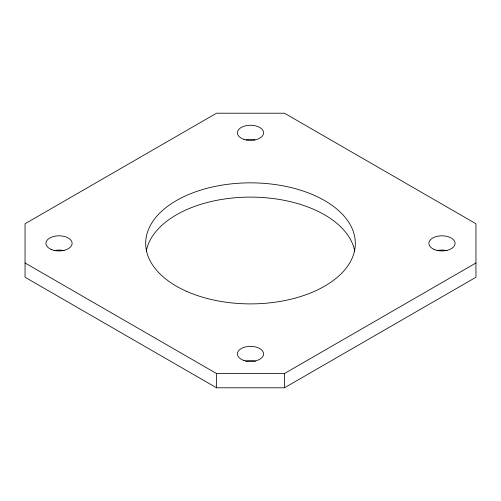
<?xml version="1.0" encoding="UTF-8"?>
<svg xmlns="http://www.w3.org/2000/svg" width="501" height="501" viewBox="0 0 501 501"><rect width="100%" height="100%" fill="white"/><g stroke="black" fill="none" stroke-linecap="round" stroke-linejoin="round"><path stroke-width="0.75" d="M25.05 262.981L216.526 373.533L284.474 373.533L475.95 262.981M284.474 387.793L475.95 277.247L475.95 223.753L284.474 113.207L216.526 113.207L25.05 223.753L25.05 277.247L216.526 387.793L284.474 387.793L284.474 373.533M216.526 373.533L216.526 387.793M146.279 251.164A104.822 60.521 0 0 1 250.5 197.112A104.822 60.521 0 0 1 354.721 251.164M246.016 139.973A13.101 7.565 0 0 1 254.984 139.973M436.966 250.644A13.101 7.565 0 0 1 446.992 250.644M245.484 361.19A13.101 7.565 0 0 1 255.516 361.19M53.958 250.657A13.101 7.565 0 0 1 63.99 250.632M243.949 360.469A13.101 7.565 0 0 0 263.601 353.919A13.101 7.565 0 0 0 243.949 347.368A13.101 7.565 0 0 0 243.949 360.469M434.004 249.366A13.101 7.565 0 0 0 454.971 244.356A13.101 7.565 0 0 0 436.966 236.378A13.101 7.565 0 0 0 434.004 249.366M243.949 139.372A13.101 7.565 0 0 0 263.601 132.821A13.101 7.565 0 0 0 243.949 126.265A13.101 7.565 0 0 0 243.949 139.372M186.685 291.382A104.822 60.521 0 0 0 354.426 251.264A104.822 60.521 0 0 0 210.389 187.455A104.822 60.521 0 0 0 186.685 291.382M51.089 249.385A13.101 7.565 0 0 0 72.019 244.325A13.101 7.565 0 0 0 53.958 236.391A13.101 7.565 0 0 0 51.089 249.385"/></g></svg>
